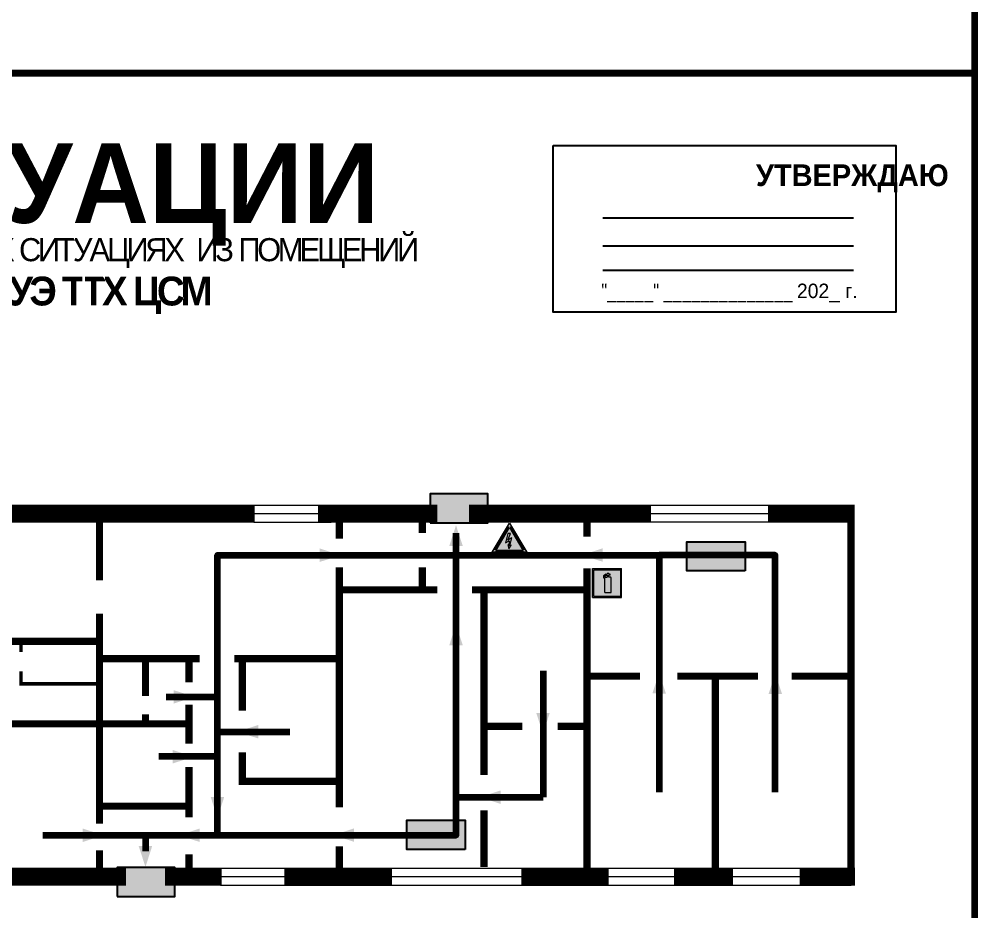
# Model space of a CAD drawing. Header units: millimetres. Extents: x 13114 to 67229, y 22859 to 38520.
# Drawn here: x 32129.7 to 32394.5, y 25227.8 to 25475 of the extents above; entities that cross this region are included whole.
import ezdxf

# ---------------------------------------------------------------- set-up
doc = ezdxf.new("R2010")
doc.units = ezdxf.units.MM
doc.layers.add('План_Штампы', color=7, linetype='Continuous')
doc.styles.add('обычный', font='arial.ttf')

# ---------------------------------------------------------------- blocks, each defined once
blk = doc.blocks.new('A$C7B4425F7')
at = {"true_color": 0xffffff}
blk.add_hatch(color=7, dxfattribs=at).paths.add_polyline_path([(0, 0), (-16, 0), (-16, -8), (0, -8)])
h = blk.add_hatch(color=126)
h.paths.add_polyline_path([(-0.2, -0.2), (-15.8, -0.2), (-15.8, -7.8), (-0.2, -7.8)])
h.paths.add_polyline_path([(-11.76, -2.03), (-11.76, -3.66), (-11.17, -3.66, -0.568275), (-11.17, -6.18), (-12.58, -6.18), (-12.58, -2.03)], flags=16)
h.paths.add_polyline_path([(-13.33, -4.12, -0.495768), (-13.59, -6.18), (-15.03, -6.18), (-15.03, -2.03), (-13.59, -2.03, -0.487973)], flags=16)
h.paths.add_polyline_path([(-10.25, -2.03), (-9.48, -2.03), (-9.48, -6.18), (-10.25, -6.18)], flags=16)
h.paths.add_polyline_path([(-13.84, -3.69), (-14.24, -3.69), (-14.24, -3.03), (-13.9, -3.03, -0.692621)], flags=0)
h.paths.add_polyline_path([(-9.15, -2.03), (-8.4, -2.03), (-8.04, -3.07), (-7.68, -2.03), (-6.93, -2.03), (-7.64, -4.1), (-6.93, -6.18), (-7.68, -6.18), (-8.04, -5.14), (-8.4, -6.18), (-9.15, -6.18), (-8.44, -4.1)], flags=16)
h.paths.add_polyline_path([(-11.76, -4.46), (-11.42, -4.46, -0.692621), (-11.36, -5.12), (-11.76, -5.12)], flags=0)
h.paths.add_polyline_path([(-13.9, -5.2), (-14.24, -5.2), (-14.24, -4.55), (-13.84, -4.55, -0.708038)], flags=0)
edge = h.paths.add_edge_path(flags=16)
edge.add_ellipse((-5.51, -4.08), major_axis=(0, 2.05), ratio=0.586184, start_angle=0, end_angle=360)
edge = h.paths.add_edge_path(flags=0)
edge.add_ellipse((-5.51, -4.08), major_axis=(0, 1.14), ratio=0.454828, start_angle=0, end_angle=360)
h.paths.add_polyline_path([(-4.13, -4.96, 0.377264), (-3.48, -4.52, 0.0555), (-3.16, -2.03), (-1.66, -2.03), (-1.66, -4.96), (-0.96, -4.96), (-0.96, -7.01), (-1.75, -7.01), (-1.75, -6.18), (-3.3, -6.18), (-3.3, -7.02), (-4.13, -7.02)], flags=16)
h.paths.add_polyline_path([(-2.73, -2.91), (-2.28, -2.91), (-2.28, -4.96), (-3.05, -4.96, 0.079136)], flags=0)
at = {"color": 126}
blk.add_lwpolyline([(-16, -8), (0, -8), (0, 0), (-16, 0)], close=True, dxfattribs=at)
blk = doc.blocks.new('A$C32E8229D')
at = {"true_color": 0xffffff}
blk.add_hatch(color=7, dxfattribs=at).paths.add_polyline_path([(0, 0), (0, -8), (16, -8), (16, 0)])
h = blk.add_hatch(color=126)
h.paths.add_polyline_path([(0.2, -0.2), (15.8, -0.2), (15.8, -7.8), (0.2, -7.8)])
h.paths.add_polyline_path([(13.49, -2.05), (12.08, -2.05), (11.37, -2.63, 0.162397), (11.29, -2.84), (11.29, -3.63), (10.35, -3.63), (10.35, -4.05), (11.68, -4.05), (11.68, -3.48), (12.26, -4.28), (11.29, -5.1), (11.29, -6.78), (11.85, -6.78), (11.85, -5.44), (12.8, -4.64), (12.8, -5.94), (14.46, -5.94), (14.46, -5.39), (13.45, -5.39), (13.45, -3.97), (12.46, -2.59), (13.15, -2.59), (13.69, -3.34), (14.18, -3)], flags=16)
h.paths.add_polyline_path([(10.74, -1.82, 1), (11.8, -1.82, 1)], flags=16)
h.paths.add_polyline_path([(9.39, -3.59), (5.99, -3.59), (6.56, -3.03), (5.91, -3.03), (5.1, -3.83), (5.91, -4.64), (6.56, -4.64), (5.99, -4.09), (9.39, -4.09)], flags=16)
h.paths.add_polyline_path([(4.29, -1.08), (1.72, -1.08), (1.72, -6.6), (4.29, -6.6)], flags=16)
at = {"color": 126}
blk.add_lwpolyline([(16, -8), (0, -8), (0, 0), (16, 0)], close=True, dxfattribs=at)
blk = doc.blocks.new('A$C3E6D3DDE')
at = {"lineweight": 5}
h = blk.add_hatch(color=40, dxfattribs=at)
h.paths.add_polyline_path([(24.1, 1.45), (16.46, -11.35), (31.74, -11.35)])
h.paths.add_polyline_path([(24.09, -0.46), (30.03, -10.41), (18.14, -10.41)], flags=16)
h.paths.add_polyline_path([(24.54, -3.08), (23.41, -6.02), (25.13, -5.01), (24.33, -8.5), (24.82, -8.27), (23.79, -9.86), (23.4, -8.04), (23.8, -8.43), (24.04, -6.29), (22.39, -7.25), (23.44, -3.08)], flags=0)
h = blk.add_hatch(color=256, dxfattribs=at)
h.paths.add_polyline_path([(24.37, 0.03, 0.567511), (23.82, 0.03), (17.59, -10.4, 0.582454), (17.86, -10.88), (30.32, -10.88, 0.582149), (30.6, -10.4)])
h.paths.add_polyline_path([(24.09, -0.46), (18.14, -10.41), (30.03, -10.41)], flags=16)
h.paths.add_polyline_path([(24.54, -3.08), (23.41, -6.02), (25.13, -5.01), (24.33, -8.5), (24.82, -8.27), (23.79, -9.86), (23.4, -8.04), (23.8, -8.43), (24.04, -6.29), (22.39, -7.25), (23.44, -3.08)], flags=0)
h = blk.add_hatch(color=40, dxfattribs=at)
h.paths.add_polyline_path([(24.09, -0.46), (18.14, -10.41), (30.03, -10.41)])
h.paths.add_polyline_path([(24.82, -8.27), (23.79, -9.86), (23.4, -8.04), (23.8, -8.43), (24.04, -6.29), (22.39, -7.25), (23.44, -3.08), (24.54, -3.08), (23.41, -6.02), (25.13, -5.01), (24.33, -8.5)], flags=16)
at = {"color": 40, "lineweight": 5}
for p, q in [((16.46, -11.35), (24.1, 1.45)), ((24.1, 1.45), (31.74, -11.35))]:
    blk.add_line(p, q, dxfattribs=at)
at = {"lineweight": 5}
for p, q in [((17.59, -10.4), (23.82, 0.03)), ((24.37, 0.03), (30.6, -10.4)), ((18.14, -10.41), (24.09, -0.46)), ((23.44, -3.08), (22.39, -7.25)), ((23.41, -6.02), (24.54, -3.08)), ((24.54, -3.08), (23.44, -3.08)), ((24.09, -0.46), (30.03, -10.41)), ((22.39, -7.25), (24.04, -6.29)), ((23.8, -8.43), (23.4, -8.04)), ((23.4, -8.04), (23.79, -9.86)), ((25.13, -5.01), (23.41, -6.02)), ((23.79, -9.86), (24.82, -8.27)), ((24.04, -6.29), (23.8, -8.43)), ((24.33, -8.5), (25.13, -5.01)), ((24.82, -8.27), (24.33, -8.5)), ((17.86, -10.88), (30.32, -10.88)), ((18.14, -10.41), (30.03, -10.41))]:
    blk.add_line(p, q, dxfattribs=at)
at = {"color": 50, "lineweight": 5}
blk.add_line((31.74, -11.35), (16.46, -11.35), dxfattribs=at)
blk = doc.blocks.new('A$C3AD82952')
at = {"true_color": 0xf5f5ff}
h = blk.add_hatch(color=7, dxfattribs=at)
h.dxf.hatch_style = 1
h.paths.add_polyline_path([(8.21, 8.73, 0.414214), (7.89, 9.05), (7.22, 9.05), (7.22, 9.92), (7.59, 9.92, 1), (7.57, 10.36), (7.22, 10.36), (7.22, 10.6), (6.43, 10.6), (6.43, 10.36), (6.01, 10.36), (4.74, 9.59), (4.74, 8.69), (4.98, 8.73), (4.98, 9.26), (6.12, 9.91), (6.43, 9.91), (6.43, 9.05), (5.76, 9.05, 0.414214), (5.44, 8.73), (5.44, 2.2), (8.21, 2.2)], flags=0)
h.paths.add_polyline_path([(12.8, 12.8), (0, 12.8), (0, 0), (12.8, 0)])
h.paths.add_polyline_path([(0.51, 12.29), (12.29, 12.29), (12.29, 0.51), (0.51, 0.51)], flags=16)
h.paths.add_polyline_path([(4.74, 9.59), (6.01, 10.36), (6.43, 10.36), (6.43, 10.6), (7.22, 10.6), (7.22, 10.36), (7.59, 10.36, -0.94586), (7.59, 9.92), (7.22, 9.92), (7.22, 9.05), (7.89, 9.05, -0.414214), (8.21, 8.73), (8.21, 2.2), (5.44, 2.2), (5.44, 8.73, -0.414214), (5.76, 9.05), (6.43, 9.05), (6.43, 9.91), (6.12, 9.91), (4.98, 9.26), (4.98, 8.73), (4.74, 8.69)], flags=0)
h = blk.add_hatch(color=242)
h.dxf.hatch_style = 1
h.paths.add_polyline_path([(12.29, 12.29), (0.51, 12.29), (0.51, 0.51), (12.29, 0.51)])
h.paths.add_polyline_path([(4.74, 8.69), (4.74, 9.59), (6.01, 10.36), (6.43, 10.36), (6.43, 10.6), (7.22, 10.6), (7.22, 10.36), (7.59, 10.36, -0.94586), (7.59, 9.92), (7.22, 9.92), (7.22, 9.05), (7.89, 9.05, -0.414214), (8.21, 8.73), (8.21, 2.2), (5.44, 2.2), (5.44, 8.73, -0.414214), (5.76, 9.05), (6.43, 9.05), (6.43, 9.91), (6.12, 9.91), (4.98, 9.26), (4.98, 8.73)], flags=16)
h = blk.add_hatch(color=7, dxfattribs=at)
h.dxf.hatch_style = 1
h.paths.add_polyline_path([(8.21, 8.73, 0.414214), (7.89, 9.05), (7.22, 9.05), (7.22, 9.92), (7.59, 9.92, 1), (7.57, 10.36), (7.22, 10.36), (7.22, 10.6), (6.43, 10.6), (6.43, 10.36), (6.01, 10.36), (4.74, 9.59), (4.74, 8.69), (4.98, 8.73), (4.98, 9.26), (6.12, 9.91), (6.43, 9.91), (6.43, 9.05), (5.76, 9.05, 0.414214), (5.44, 8.73), (5.44, 2.2), (8.21, 2.2)])
at = {"color": 242, "lineweight": 5}
for p, q in [((0, 0), (0, 12.8)), ((0, 12.8), (12.8, 12.8)), ((12.8, 0), (12.8, 12.8)), ((6.01, 10.36), (4.74, 9.59)), ((4.74, 9.59), (4.74, 8.69)), ((4.74, 8.69), (4.98, 8.73)), ((4.98, 9.26), (6.12, 9.91)), ((4.98, 8.73), (4.98, 9.26)), ((5.44, 2.2), (5.44, 8.73)), ((5.76, 9.05), (6.43, 9.05)), ((6.01, 10.36), (6.43, 10.36)), ((6.12, 9.91), (6.43, 9.91)), ((7.22, 10.6), (6.43, 10.6)), ((6.43, 10.6), (6.43, 10.36)), ((6.43, 9.91), (6.43, 9.05)), ((7.22, 10.36), (7.22, 10.6)), ((7.59, 10.36), (7.22, 10.36)), ((7.22, 9.05), (7.22, 9.92)), ((7.59, 9.92), (7.22, 9.92)), ((7.89, 9.05), (7.22, 9.05)), ((8.21, 2.2), (8.21, 8.73)), ((0, 0), (12.8, 0)), ((5.44, 2.2), (8.21, 2.2))]:
    blk.add_line(p, q, dxfattribs=at)
blk.add_lwpolyline([(0.51, 12.29), (12.29, 12.29), (12.29, 0.51), (0.51, 0.51)], close=True, dxfattribs=at)
for centre, radius, start, end in [((5.76, 8.73), 0.32, 90, 180), ((7.58, 10.14), 0.223, 273.1875, 86.8125), ((7.89, 8.73), 0.32, 0, 90)]:
    blk.add_arc(centre, radius, start, end, dxfattribs=at)

msp = doc.modelspace()

# ---------------------------------------------------------------- linework, layer by layer
at = {"color": 6, "lineweight": 100}
for points in [[(31794.54, 25460.02), (32394.54, 25460.02), (32394.54, 25855.02), (31794.54, 25855.02)], [(31794.54, 25065.02), (32394.54, 25065.02), (32394.54, 25460.02), (31794.54, 25460.02)]]:
    msp.add_lwpolyline(points, close=True, dxfattribs=at)
msp.add_lwpolyline([(32277.63, 25439.94), (32372.64, 25439.94), (32372.64, 25393.73), (32277.63, 25393.73)], close=True)
for points in [[(32291.39, 25419.89), (32360.91, 25419.89)], [(32291.39, 25412.13), (32360.91, 25412.13)], [(32291.39, 25405.34), (32360.91, 25405.34)]]:
    msp.add_lwpolyline(points)
at = {"lineweight": 100}
for points, const_width in [([(32194.95, 25337.9), (32010.58, 25337.9)], 5), ([(32245.55, 25337.9), (32212.5, 25337.9)], 5), ([(32304.8, 25337.9), (32254.32, 25337.9)], 5), ([(32361.22, 25337.9), (32337.22, 25337.9)], 5), ([(32130.18, 25299.52), (32130.18, 25302.32)], 1), ([(32151.93, 25290.69), (32130.18, 25290.69), (32130.18, 25294.16)], 1), ([(32104.07, 25237.3), (32159.25, 25237.3)], 5), ([(32170.11, 25237.3), (32185.84, 25237.3)], 5), ([(32203.13, 25237.3), (32232.99, 25237.3)], 5), ([(32268.87, 25237.3), (32293.03, 25237.3)], 5), ([(32311.15, 25237.3), (32327.49, 25237.3)], 5), ([(32345.97, 25237.3), (32361.29, 25237.3)], 5)]:
    msp.add_lwpolyline(points, dxfattribs=dict(at, const_width=const_width))
at = {"lineweight": 0, "const_width": 2}
for points in [[(32151.93, 25319.38), (32151.93, 25338.47)], [(32343.76, 25292.86), (32360.22, 25292.86), (32360.22, 25238.97), (32360.22, 25337.93)], [(32360.22, 25337.9), (32360.22, 25339.52)], [(32218.43, 25330.99), (32218.43, 25336.94)], [(32241.38, 25332.55), (32241.38, 25336.84)], [(32287.06, 25331.53), (32287.06, 25337.05)], [(32189.27, 25297.68), (32218.43, 25297.68), (32218.43, 25323.02)], [(32241.38, 25316.77), (32241.38, 25323.01)], [(32255.16, 25316.77), (32287.06, 25316.77), (32287.06, 25322.69)], [(32218.43, 25316.77), (32245.52, 25316.77)], [(32258.47, 25316.77), (32258.47, 25265.47)], [(32278.95, 25278.95), (32287.06, 25278.95), (32287.06, 25316.77), (32287.06, 25237.71), (32287.06, 25292.86), (32301.74, 25292.86)], [(32110.12, 25302.52), (32151.93, 25302.52), (32151.93, 25279.62), (32151.93, 25310.21)], [(32171.95, 25297.68), (32171.95, 25297.68), (32151.93, 25297.68), (32179.71, 25297.68)], [(32164.7, 25297.68), (32164.7, 25287.31)], [(32176.77, 25297.68), (32176.77, 25291.18)], [(32191.55, 25297.68), (32191.55, 25283.25)], [(32218.43, 25297.68), (32218.43, 25256.45)], [(32312.12, 25292.86), (32334.4, 25292.86)], [(32322.58, 25292.86), (32322.58, 25238.02)], [(32176.77, 25284.99), (32176.77, 25274.11)], [(32164.7, 25279.62), (32164.7, 25282.28)], [(32151.93, 25252.01), (32151.93, 25279.62), (32110.12, 25279.62)], [(32151.93, 25279.62), (32176.77, 25279.62)], [(32258.47, 25278.95), (32269.08, 25278.95)], [(32191.55, 25271.73), (32191.55, 25263.72), (32218.43, 25263.72)], [(32176.77, 25267.67), (32176.77, 25253.69)], [(32176.77, 25256.83), (32151.93, 25256.83)], [(32258.47, 25255.66), (32258.47, 25240)], [(32218.43, 25245.68), (32218.43, 25237.17)], [(32151.93, 25237.3), (32151.93, 25244.6)], [(32176.77, 25243.48), (32176.77, 25235.62)]]:
    msp.add_lwpolyline(points, dxfattribs=at)
at = {"lineweight": 0}
for points in [[(32194.09, 25340.23), (32215.53, 25340.23)], [(32304.56, 25340.2), (32342.75, 25340.2)], [(32194.95, 25337.9), (32216.38, 25337.9)], [(32304.8, 25337.9), (32342.99, 25337.9)], [(32194.72, 25335.51), (32216.16, 25335.51)], [(32304.38, 25335.58), (32342.56, 25335.58)], [(32185.18, 25239.59), (32360.5, 25239.59)], [(32185.84, 25237.3), (32360.44, 25237.3)], [(32185.43, 25234.88), (32360.23, 25234.88)]]:
    msp.add_lwpolyline(points, dxfattribs=at)
at = {"color": 126, "lineweight": 100, "true_color": 0x008754}
for points in [[(32184.62, 25248.77), (32250.75, 25248.77), (32250.75, 25332.49)], [(32136.24, 25248.77), (32184.62, 25248.77), (32184.62, 25326.42), (32307.07, 25326.42), (32307.07, 25260.67)], [(32339.17, 25260.67), (32339.17, 25326.42), (32307.07, 25326.42)], [(32274.9, 25294.34), (32274.9, 25259.31)], [(32170.39, 25287.12), (32184.62, 25287.12)], [(32184.62, 25277.43), (32204.7, 25277.43)], [(32184.62, 25270.54), (32168.34, 25270.54)], [(32250.75, 25259.31), (32274.9, 25259.31)], [(32164.68, 25248.77), (32164.68, 25244.34)]]:
    msp.add_lwpolyline(points, dxfattribs=at)
at = {"layer": 'План_Штампы', "color": 126, "true_color": 0x008754}
for points in [[(32252.62, 25328.93), (32248.88, 25328.94), (32250.74, 25334.67)], [(32212.97, 25324.5), (32212.98, 25328.24), (32218.71, 25326.38)], [(32291.42, 25328.29), (32291.41, 25324.55), (32285.67, 25326.4)], [(32252.62, 25301.42), (32248.88, 25301.43), (32250.74, 25307.16)], [(32308.91, 25288.04), (32305.17, 25288.05), (32307.02, 25293.79)], [(32341.1, 25287.91), (32337.36, 25287.92), (32339.21, 25293.65)], [(32172.46, 25285.24), (32172.47, 25288.98), (32178.21, 25287.13)], [(32272.98, 25282.65), (32276.71, 25282.64), (32274.86, 25276.9)], [(32195.93, 25279.32), (32195.92, 25275.58), (32190.19, 25277.44)], [(32172.22, 25268.64), (32172.23, 25272.38), (32177.97, 25270.52)], [(32182.76, 25259.34), (32186.49, 25259.33), (32184.64, 25253.6)], [(32263.14, 25261.18), (32263.13, 25257.44), (32257.39, 25259.3)], [(32147.28, 25246.87), (32147.29, 25250.61), (32153.03, 25248.76)], [(32179.73, 25250.63), (32179.72, 25246.89), (32173.98, 25248.74)], [(32222.51, 25250.67), (32222.5, 25246.93), (32216.77, 25248.78)], [(32162.79, 25245.74), (32166.53, 25245.73), (32164.68, 25239.99)]]:
    msp.add_solid(points, dxfattribs=at)

# ---------------------------------------------------------------- block references
at = {"xscale": 0.625, "yscale": 0.625, "zscale": 0.625}
for name, p in [('A$C3E6D3DDE', (32250.49, 25334.31)), ('A$C3AD82952', (32288.61, 25314.65))]:
    msp.add_blockref(name, p, dxfattribs=at)
at = {"layer": 'План_Штампы'}
for p in [(32259.59, 25343.38), (32172.79, 25239.82)]:
    msp.add_blockref('A$C7B4425F7', p, dxfattribs=at)
at = {"layer": 'План_Штампы', "color": 126, "true_color": 0x008754, "xscale": 1.012510887696, "yscale": 1.012510887696, "zscale": 1.012510887696, "rotation": 359.9978653237144}
for p in [(32314.7, 25330.1), (32237.08, 25252.9)]:
    msp.add_blockref('A$C32E8229D', p, dxfattribs=at)

# ---------------------------------------------------------------- texts
at = {"lineweight": 0, "style": 'обычный'}
for s, insert, char_height, width, attachment_point in [('{\\fProxima Nova Rg|b1|i0|c204|p2;ПЛАН ЭВАКУАЦИИ}', (31952.27, 25440.49), 22, 493.8901, 1), ('\\pi-18,l18,t18;{\\fProxima Nova Rg|b1|i0|c204|p2;УТВЕРЖДАЮ\\H1.1997x; }', (32360.58, 25430.82), 6, 126.6484, 5), ('{\\fArial Narrow|b0|i0|c204|p34;"_____" ______________ \\fProxima Nova Rg|b0|i0|c204|p2;202_ г. }', (32326.54, 25399.06), 4, 78.6503, 5)]:
    msp.add_mtext(s, dxfattribs=dict(at, insert=insert, char_height=char_height, width=width, attachment_point=attachment_point))
at = {"color": 0, "lineweight": 0, "insert": (32102.14, 25414.43), "char_height": 8, "width": 449.2158, "attachment_point": 5, "style": 'обычный'}
msp.add_mtext('{\\fArial Black|b1|i0|c204|p34;\\H2x;\\T0.85;  \\fArial Narrow|b0|i0|c204|p34;\\H0.8x;\\W0.9;\\P\\fProxima Nova Rg|b0|i0|c204|p2;\\H0.5x;\\W1;\\C256;ПРИ ПОЖАРЕ  ИЛИ ДРУГИХ ЧРЕЗВЫЧАЙНЫХ СИТУАЦИЯХ  ИЗ ПОМЕЩЕНИЙ \\fProxima Nova Rg|b1|i0|c204|p2;\\H1.25x;\\PЦЭО: НАСОСНОЙ №2   УЭ ТТХ ЦСМ}', dxfattribs=at)

doc.saveas('drawing.dxf')
